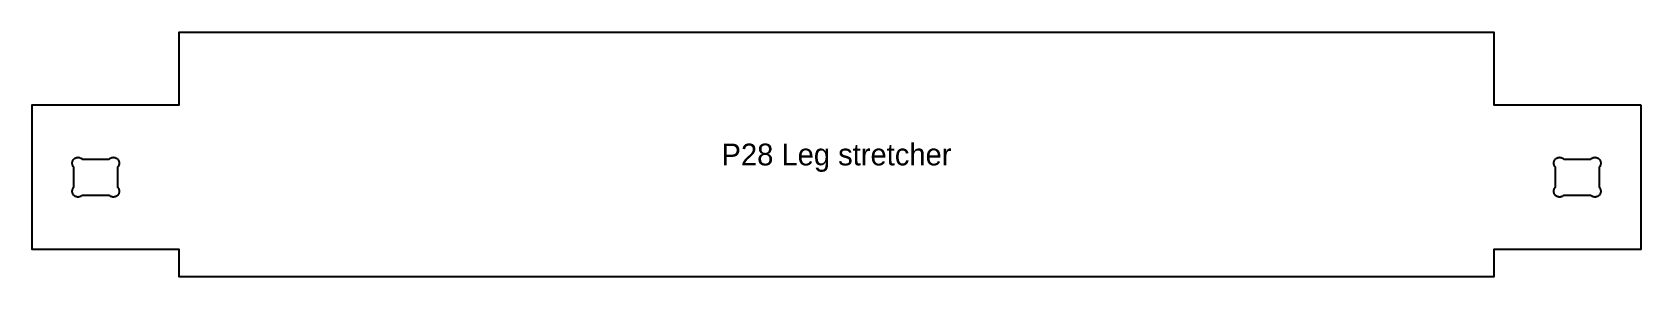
# Model space of a CAD drawing. Header units: millimetres. Extents: x 0 to 886, y 0 to 135.
import ezdxf
from ezdxf.enums import TextEntityAlignment as Align

# ---------------------------------------------------------------- set-up
doc = ezdxf.new("R2010")
doc.units = ezdxf.units.MM
for name, color, linetype in [('CUT_INSIDE', 5, 'Continuous'), ('CUT_OUTSIDE', 1, 'Continuous'), ('NOTES', 7, 'Continuous')]:
    doc.layers.add(name, color=color, linetype=linetype)

msp = doc.modelspace()

# ---------------------------------------------------------------- linework, layer by layer
at = {"layer": 'CUT_INSIDE'}
for points in [[(27.53, 44.85), (27.29, 44.64), (27.04, 44.45), (26.77, 44.29), (26.49, 44.16), (26.19, 44.05), (25.89, 43.97), (25.58, 43.93), (25.26, 43.91), (24.95, 43.93), (24.64, 43.97), (24.33, 44.05), (24.04, 44.16), (23.75, 44.29), (23.48, 44.45), (23.23, 44.64), (23, 44.85), (22.79, 45.08), (22.6, 45.33), (22.44, 45.6), (22.31, 45.89), (22.2, 46.18), (22.12, 46.49), (22.08, 46.8), (22.06, 47.11), (22.08, 47.43), (22.12, 47.74), (22.2, 48.04), (22.31, 48.34), (22.44, 48.62), (22.6, 48.89), (22.79, 49.14), (23, 49.38), (23, 49.38), (23, 60.32), (23, 60.32), (22.79, 60.56), (22.6, 60.81), (22.44, 61.08), (22.31, 61.36), (22.2, 61.66), (22.12, 61.96), (22.08, 62.27), (22.06, 62.59), (22.08, 62.9), (22.12, 63.21), (22.2, 63.52), (22.31, 63.81), (22.44, 64.1), (22.6, 64.37), (22.79, 64.62), (23, 64.85), (23.23, 65.06), (23.48, 65.25), (23.75, 65.41), (24.04, 65.54), (24.33, 65.65), (24.64, 65.73), (24.95, 65.77), (25.26, 65.79), (25.58, 65.77), (25.89, 65.73), (26.19, 65.65), (26.49, 65.54), (26.77, 65.41), (27.04, 65.25), (27.29, 65.06), (27.53, 64.85), (27.53, 64.85), (42.47, 64.85), (42.47, 64.85), (42.71, 65.06), (42.96, 65.25), (43.23, 65.41), (43.51, 65.54), (43.81, 65.65), (44.11, 65.73), (44.42, 65.77), (44.74, 65.79), (45.05, 65.77), (45.36, 65.73), (45.67, 65.65), (45.96, 65.54), (46.25, 65.41), (46.52, 65.25), (46.77, 65.06), (47, 64.85), (47.21, 64.62), (47.4, 64.37), (47.56, 64.1), (47.69, 63.81), (47.8, 63.52), (47.88, 63.21), (47.92, 62.9), (47.94, 62.59), (47.92, 62.27), (47.88, 61.96), (47.8, 61.66), (47.69, 61.36), (47.56, 61.08), (47.4, 60.81), (47.21, 60.56), (47, 60.32), (47, 60.32), (47, 49.38), (47, 49.38), (47.21, 49.14), (47.4, 48.89), (47.56, 48.62), (47.69, 48.34), (47.8, 48.04), (47.88, 47.74), (47.92, 47.43), (47.94, 47.11), (47.92, 46.8), (47.88, 46.49), (47.8, 46.18), (47.69, 45.89), (47.56, 45.6), (47.4, 45.33), (47.21, 45.08), (47, 44.85), (46.77, 44.64), (46.52, 44.45), (46.25, 44.29), (45.96, 44.16), (45.67, 44.05), (45.36, 43.97), (45.05, 43.93), (44.74, 43.91), (44.42, 43.93), (44.11, 43.97), (43.81, 44.05), (43.51, 44.16), (43.23, 44.29), (42.96, 44.45), (42.71, 44.64), (42.47, 44.85), (42.47, 44.85), (27.53, 44.85), (27.53, 44.85)], [(843.53, 44.85), (843.29, 44.64), (843.04, 44.45), (842.77, 44.29), (842.49, 44.16), (842.19, 44.05), (841.89, 43.97), (841.58, 43.93), (841.26, 43.91), (840.95, 43.93), (840.64, 43.97), (840.33, 44.05), (840.04, 44.16), (839.75, 44.29), (839.48, 44.45), (839.23, 44.64), (839, 44.85), (838.79, 45.08), (838.6, 45.33), (838.44, 45.6), (838.31, 45.89), (838.2, 46.18), (838.12, 46.49), (838.08, 46.8), (838.06, 47.11), (838.08, 47.43), (838.12, 47.74), (838.2, 48.04), (838.31, 48.34), (838.44, 48.62), (838.6, 48.89), (838.79, 49.14), (839, 49.38), (839, 49.38), (839, 60.32), (839, 60.32), (838.79, 60.56), (838.6, 60.81), (838.44, 61.08), (838.31, 61.36), (838.2, 61.66), (838.12, 61.96), (838.08, 62.27), (838.06, 62.59), (838.08, 62.9), (838.12, 63.21), (838.2, 63.52), (838.31, 63.81), (838.44, 64.1), (838.6, 64.37), (838.79, 64.62), (839, 64.85), (839.23, 65.06), (839.48, 65.25), (839.75, 65.41), (840.04, 65.54), (840.33, 65.65), (840.64, 65.73), (840.95, 65.77), (841.26, 65.79), (841.58, 65.77), (841.89, 65.73), (842.19, 65.65), (842.49, 65.54), (842.77, 65.41), (843.04, 65.25), (843.29, 65.06), (843.53, 64.85), (843.53, 64.85), (858.47, 64.85), (858.47, 64.85), (858.71, 65.06), (858.96, 65.25), (859.23, 65.41), (859.51, 65.54), (859.81, 65.65), (860.11, 65.73), (860.42, 65.77), (860.74, 65.79), (861.05, 65.77), (861.36, 65.73), (861.67, 65.65), (861.96, 65.54), (862.25, 65.41), (862.52, 65.25), (862.77, 65.06), (863, 64.85), (863.21, 64.62), (863.4, 64.37), (863.56, 64.1), (863.69, 63.81), (863.8, 63.52), (863.88, 63.21), (863.92, 62.9), (863.94, 62.59), (863.92, 62.27), (863.88, 61.96), (863.8, 61.66), (863.69, 61.36), (863.56, 61.08), (863.4, 60.81), (863.21, 60.56), (863, 60.32), (863, 60.32), (863, 49.38), (863, 49.38), (863.21, 49.14), (863.4, 48.89), (863.56, 48.62), (863.69, 48.34), (863.8, 48.04), (863.88, 47.74), (863.92, 47.43), (863.94, 47.11), (863.92, 46.8), (863.88, 46.49), (863.8, 46.18), (863.69, 45.89), (863.56, 45.6), (863.4, 45.33), (863.21, 45.08), (863, 44.85), (862.77, 44.64), (862.52, 44.45), (862.25, 44.29), (861.96, 44.16), (861.67, 44.05), (861.36, 43.97), (861.05, 43.93), (860.74, 43.91), (860.42, 43.93), (860.11, 43.97), (859.81, 44.05), (859.51, 44.16), (859.23, 44.29), (858.96, 44.45), (858.71, 44.64), (858.47, 44.85), (858.47, 44.85), (843.53, 44.85), (843.53, 44.85)]]:
    msp.add_lwpolyline(points, close=True, dxfattribs=at)
at = {"layer": 'CUT_OUTSIDE'}
msp.add_lwpolyline([(886, 94.7), (886, 15), (805, 15), (805, 0), (81, 0), (81, 15), (0, 15), (0, 94.7), (81, 94.7), (81, 134.7), (805, 134.7), (805, 94.7), (886, 94.7)], close=True, dxfattribs=at)

# ---------------------------------------------------------------- texts
at = {"layer": 'NOTES'}
msp.add_text('P28 Leg stretcher', height=12, dxfattribs=at).set_placement((443, 67.35), align=Align.MIDDLE_CENTER)

doc.saveas('drawing.dxf')
